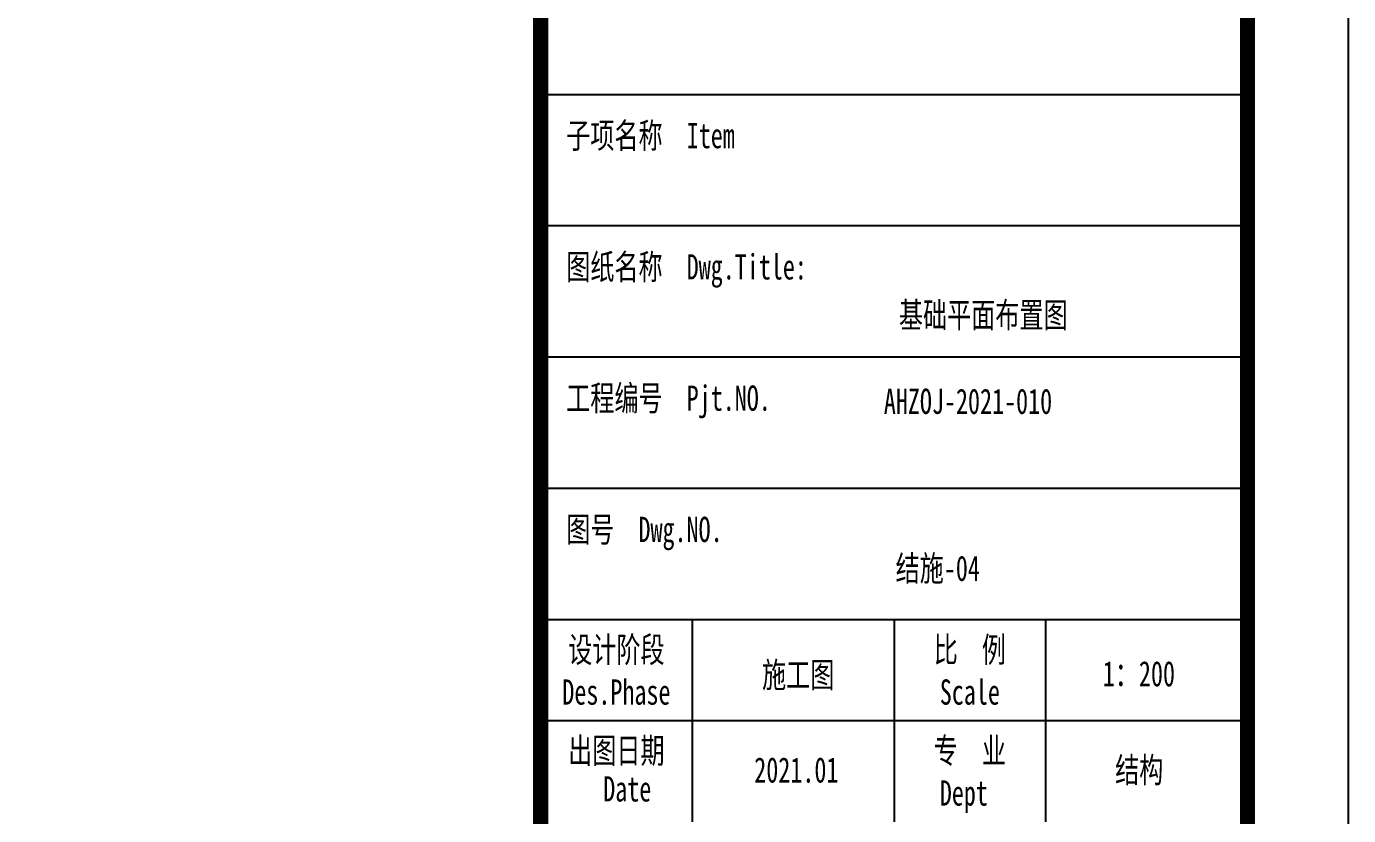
# Model space of a CAD drawing. Extents: x -89996 to 1006241, y -2176 to 440573.
# Drawn here: x 373156 to 391670, y 107772 to 118822 of the extents above; entities that cross this region are included whole.
import ezdxf
from ezdxf.enums import TextEntityAlignment as Align

# ---------------------------------------------------------------- set-up
doc = ezdxf.new("R2010")
doc.units = 0
doc.header["$LTSCALE"] = 1000
doc.header["$MEASUREMENT"] = 0
doc.layers.add('PUB_TITLE', color=4, linetype='Continuous')
doc.layers.add('图框文字', color=120, linetype='Continuous')
doc.styles.add('_gyy_title_ST', font='', dxfattribs={"width": 0.8})
doc.styles.get('_gyy_title_ST').set_extended_font_data('SimSun')

# ---------------------------------------------------------------- blocks, each defined once
blk = doc.blocks.new('A$C767023C3')
at = {"layer": 'PUB_TITLE'}
for p, q in [((0, -26656.6), (-4949.5, -26656.6)), ((0, -27575.8), (-4949.5, -27575.8)), ((0, -28494.9), (-4949.5, -28494.9)), ((0, -29414.1), (-4949.5, -29414.1)), ((0, -30333.3), (-4949.5, -30333.3)), ((-3888.9, -30333.3), (-3888.9, -31747.5)), ((-2474.8, -30333.3), (-2474.8, -31747.5)), ((-1414.1, -30333.3), (-1414.1, -31747.5)), ((0, -31040.4), (-4949.5, -31040.4))]:
    blk.add_line(p, q, dxfattribs=at)
at = {"layer": 'PUB_TITLE', "const_width": 106.1}
blk.add_lwpolyline([(-4949.5, 0), (0, 0), (0, -40585.9), (-4949.5, -40585.9)], close=True, dxfattribs=at)
at = {"layer": 'PUB_TITLE', "style": '_gyy_title_ST', "width": 0.7}
for s, height, p in [('子项名称  Item', 176.77, (-4770.6, -27031.3)), ('图纸名称  Dwg.Title:', 176.767, (-4770.6, -27950.5)), ('工程编号  Pjt.NO.', 176.767, (-4770.6, -28869.7)), ('图号  Dwg.NO.', 176.767, (-4770.6, -29788.9))]:
    blk.add_text(s, height=height, dxfattribs=at).set_placement(p)
at = {"layer": 'PUB_TITLE', "color": 2, "style": '_gyy_title_ST', "width": 0.7}
blk.add_text('AHZOJ-2021-010', height=176.767, dxfattribs=at).set_placement((-1957.5, -28891.9), align=Align.CENTER)
at = {"layer": 'PUB_TITLE', "style": '_gyy_title_ST', "width": 0.7}
for s, p in [('设计阶段', (-4419.2, -30630.3)), ('比  例', (-1944.4, -30630.3)), ('Des.Phase', (-4419.2, -30927.3)), ('Scale', (-1944.4, -30927.3)), ('出图日期', (-4419.2, -31337.4)), ('专  业', (-1944.4, -31337.4)), ('Date', (-4343.1, -31605.4)), ('Dept ', (-1944.4, -31634.3))]:
    blk.add_text(s, height=176.77, dxfattribs=at).set_placement(p, align=Align.CENTER)
at = {"layer": '图框文字', "color": 7, "style": '_gyy_title_ST', "width": 0.7}
for s, p in [('施工图', (-3146.2, -30807.4)), ('结构', (-758.6, -31472.9)), ('2021.01', (-3159.3, -31472.9))]:
    blk.add_text(s, height=176.77, dxfattribs=at).set_placement(p, align=Align.CENTER)

msp = doc.modelspace()

# ---------------------------------------------------------------- linework, layer by layer
at = {"layer": 'PUB_TITLE'}
msp.add_lwpolyline([(243069.57, 88593.71), (391669.57, 88593.71), (391669.57, 172593.71), (243069.57, 172593.71)], close=True, dxfattribs=at)
at = {"layer": 'PUB_TITLE', "const_width": 212.12}
msp.add_lwpolyline([(246604.92, 90007.85), (246604.92, 171179.57), (390255.43, 171179.57), (390255.43, 90007.85)], close=True, dxfattribs=at)

# ---------------------------------------------------------------- block references
at = {"xscale": 2, "yscale": 2, "zscale": 2}
msp.add_blockref('A$C767023C3', (390255.43, 171179.57), dxfattribs=at)

# ---------------------------------------------------------------- texts
at = {"layer": 'PUB_TITLE', "color": 6, "style": '_gyy_title_ST', "width": 0.7}
msp.add_text('基础平面布置图      ', height=353.535, dxfattribs=at).set_placement((387059.49, 114787.96), align=Align.MIDDLE)
for s, p in [('结施-04', (385916.84, 111056.99)), ('1：200', (388733.55, 109581.07))]:
    msp.add_text(s, height=353.535, dxfattribs=at).set_placement(p, align=Align.CENTER)

doc.saveas('drawing.dxf')
